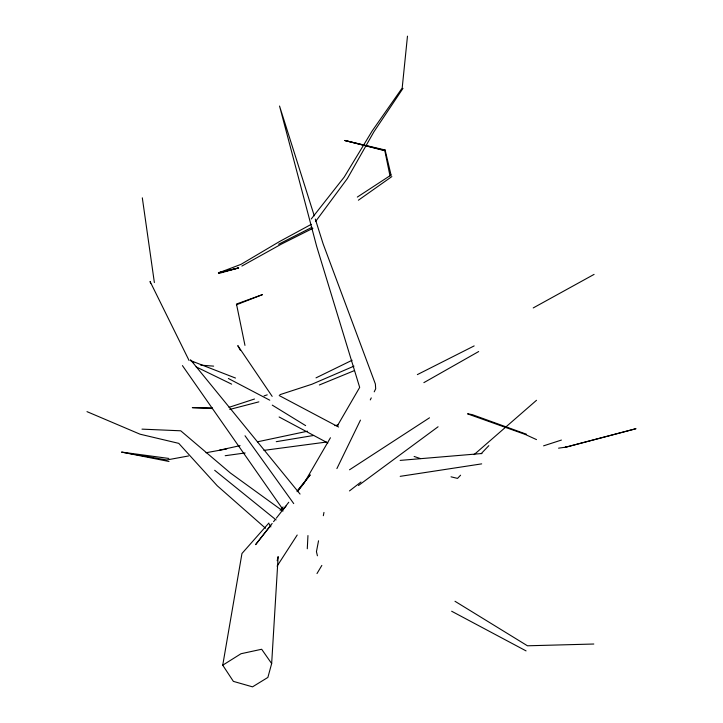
<?xml version="1.0" encoding="UTF-8"?>
<svg xmlns="http://www.w3.org/2000/svg" width="723" height="723" viewBox="0 0 723 723"><rect width="100%" height="100%" fill="white"/><g stroke="black" fill="none" stroke-linecap="round" stroke-linejoin="round"><path stroke-width="1.08" d="M307.284 548.766L307.953 535.562M268.884 523.027L241.961 553.493L222.738 665.187L233.375 681.373L252.535 686.85L267.881 677.424L271.658 663.569L278.147 556.602L277.18 560.732M407.474 36.15L402.187 88.043L372.228 130.872L344.22 177.072L311.233 219.015M318.536 540.777L316.448 551.685L317.424 555.788M323.335 515.698L323.958 512.426M336.891 468.594L360.461 420.117M370.284 399.909L371.27 397.894M374.216 391.83L375.689 388.802L375.364 383.976L323.118 243.823L315.291 219.06M330.447 437.749L304.022 483.244L297.795 491.143M337.198 426.136L359.683 387.411L316.62 246.218L279.539 106.037L314.27 215.834M316.99 573.556L321.834 565.431M277.072 566.163L297.198 535.029M402.991 88.36L373.881 131.857L347.383 178.527L315.58 221.509M272.173 523.461L255.581 544.663L270.8 525.368M273.556 521.699L274.939 519.927M276.322 518.165L288.766 502.259M297.072 491.658L310.212 474.875L297.289 490.863M282.566 510.447L286.028 506.064M280.099 510.33L283.082 506.95M460.587 475.201L457.532 478.4L451.025 476.819M481.202 453.637L488.838 445.648M474.116 454.613L536.511 400.289M385.115 150.004L391.053 175.038L390.004 175.951L384.826 150.709L344.808 140.479L385.115 150.004L385.504 150.61L366.227 145.811M349.489 490.917L360.958 482.015M358.463 485.513L438.084 426.769M358.391 200.217L391.866 176.566M357.316 197.081L391.053 175.038M349.516 469.796L429.507 417.804M222.738 665.187L241.021 653.728L261.663 649.254L271.658 663.569M423.868 382.639L478.68 351.541M219.34 273.312L219.241 272.472L238.626 267.944L219.34 273.312L218.418 272.942L241.021 264.338L279.503 241.554L311.206 224.374M241.88 266.064L281.337 244.139L312.905 228.305M533.222 307.935L594.089 274.388M278.572 244.257L311.965 227.293M417.361 374.613L474.161 345.91M316.005 377.867L352.11 360.244M353.981 366.136L311.975 384.22L279.891 394.686M319.34 384.979L354.342 370.619M236.412 304.799L262.503 294.604L236.484 304.031L244.961 345.377M229.019 407.338L254.505 399.015M264.058 395.888L267.248 394.848M543.579 445.847L561.419 440.063M566.29 447.076L636.014 428.685L565.196 447.311L566.29 447.076L558.563 448.17M229.751 409.444L258.861 401.861M218.418 272.942L238.626 267.944M219.467 450.176L240.09 445.639M257.451 441.816L307.546 431.206M334.866 425.639L338.147 424.97M188.531 455.96L166.679 459.982L121.699 452.11L168.802 458.436M206.01 452.752L226.769 448.938M276.249 441.681L313.619 435.472M400.19 476.34L481.681 463.868M225.187 455.716L245.115 452.969M263.94 450.366L326.416 442.06M400.153 460.397L481.943 453.511M593.809 644.021L527.465 645.793L454.984 601.274M212.39 407.871L192.309 407.645L212.39 408.558M141.988 429.137L180.732 430.8L230.321 472.95L282.946 511.089M200.741 365.142L213.637 366.136M467.853 413.836L472.218 414.622L526.471 434.243M121.699 452.11L169.001 461.482M344.808 140.479L364.085 145.278M414.125 456.457L420.479 458.617M467.654 413.899L525.142 434.396L536.502 439.611M235.49 378.048L190.908 360.714L193.773 362.847M86.986 411.64L140.027 434.189L178.762 443.362L217.216 485.739L265.549 528.269M196.141 366.868L231.64 384.157M228.369 378.481L269.769 400.199M279.223 395.562L338.608 427.022M279.114 416.981L327.862 443M451.658 611.242L526.073 650.899M272.273 405.133L305.648 425.63M214.668 470.284L276.078 519.918M190.501 359.756L300.063 494.071M245.016 435.752L293.728 503.597M182.431 365.603L282.332 508.585M272.164 396.367L237.795 345.621L240.325 350.23M269.254 524.058L270.872 526.922M189.083 360.524L150.068 281.482L150.682 283.543M142.314 197.831L154.37 282.566"/></g></svg>
